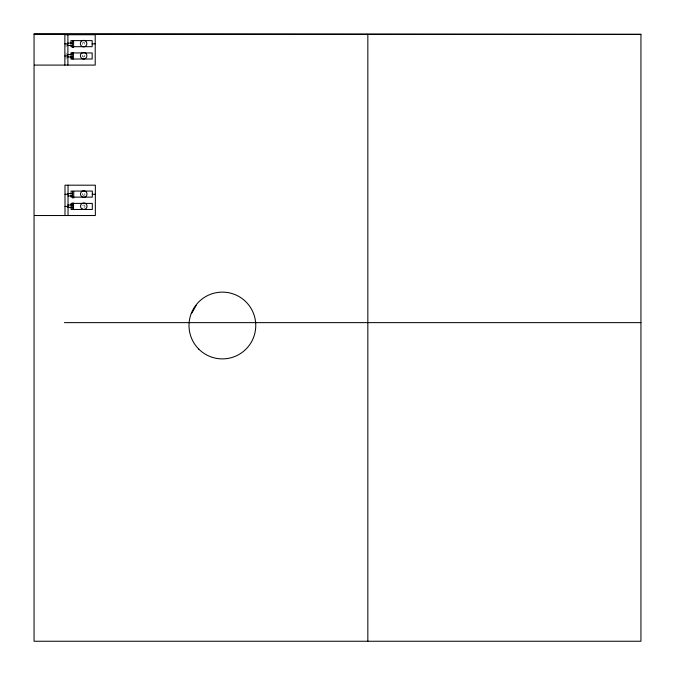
<?xml version="1.0" encoding="UTF-8"?>
<svg xmlns="http://www.w3.org/2000/svg" width="675" height="675" viewBox="0 0 675 675"><rect width="100%" height="100%" fill="white"/><g stroke="black" fill="none" stroke-linecap="round" stroke-linejoin="round"><path stroke-width="0.51" stroke-dasharray="3.38 2.53" d="M66.074 43.841L66.074 46.879M66.074 52.945L66.074 55.983M66.074 56.995L66.074 59.012M82.688 42.82A1.215 1.215 0 0 1 84.713 43.133A1.215 1.215 0 0 1 83.573 44.828A1.215 1.215 0 0 1 82.51 43.082M84.021 205.006A1.215 1.215 0 0 1 84.966 206.432A1.215 1.215 0 0 1 83.54 207.385A1.215 1.215 0 0 1 82.586 205.959M82.688 205.664A1.215 1.215 0 0 1 83.388 205.048M82.831 56.658A1.215 1.215 0 0 0 84.822 55.991A1.215 1.215 0 0 0 83.244 54.599A1.215 1.215 0 0 0 82.831 56.658M82.941 194.974A1.215 1.215 0 0 0 84.932 194.307A1.215 1.215 0 0 0 83.354 192.915A1.215 1.215 0 0 0 82.941 194.974"/><path stroke-width="1.01" d="M72.132 59.003L72.174 52.532M72.36 47.545L72.402 41.074M72.276 209.453L72.318 202.981M73.347 59.012L73.389 52.54M72.503 197.994L72.546 191.514M73.575 47.554L73.617 41.082M73.491 209.461L73.533 202.989M73.718 198.003L73.761 191.523M191.877 313.023L196.189 305.412M34.054 34.358L640.946 34.358L640.946 641.25L34.054 641.25L34.054 33.75L640.946 34.358M64.859 43.841L67.897 43.841M92.171 43.841L95.209 43.841M64.859 55.983L67.897 55.983M34.518 65.087L95.209 65.087L95.209 34.737L64.859 34.737L64.859 65.087M65.003 194.29L68.04 194.29M92.315 194.29L95.352 194.29M65.003 206.432L68.04 206.432M34.661 215.528L95.352 215.528L95.352 185.186L65.003 185.186L65.003 215.528M64.395 322.633L640.946 322.633M67.838 43.065L72.394 43.099M67.821 45.487L72.377 45.52M67.61 54.523L72.157 54.557M67.593 56.945L72.141 56.978M67.981 193.514L72.537 193.548M67.964 195.936L72.52 195.969M67.753 204.972L72.301 205.006M67.736 207.394L72.284 207.428M367.841 34.358L367.841 641.25M71.078 194.096L71.078 191.059L92.315 191.059L92.315 197.134L71.078 197.134L71.078 195.109M71.078 205.419L71.078 203.394L92.315 203.394L92.315 209.461L71.078 209.461L71.078 206.432M70.934 43.647L70.934 40.618L92.171 40.618L92.171 46.685L70.934 46.685L70.934 44.66M70.934 54.97L70.934 52.945L92.171 52.945L92.171 59.012L70.934 59.012L70.934 55.983M68.04 185.186L68.04 215.528M67.897 34.737L67.897 65.087M198.779 349.11A33.379 33.379 0 0 0 254.627 334.15A33.379 33.379 0 0 0 213.747 293.262A33.379 33.379 0 0 0 198.779 349.11M82.004 58.573A3.265 3.265 0 0 0 86.898 55.747A3.265 3.265 0 0 0 82.004 52.92A3.265 3.265 0 0 0 82.004 58.573M81.97 46.448A3.265 3.265 0 0 0 86.864 43.622A3.265 3.265 0 0 0 81.97 40.787A3.265 3.265 0 0 0 81.97 46.448M81.439 196.374A3.265 3.265 0 0 0 86.898 194.915A3.265 3.265 0 0 0 82.898 190.915A3.265 3.265 0 0 0 81.439 196.374M82.147 209.022A3.265 3.265 0 0 0 87.041 206.196A3.265 3.265 0 0 0 82.147 203.369A3.265 3.265 0 0 0 82.147 209.022"/></g></svg>
